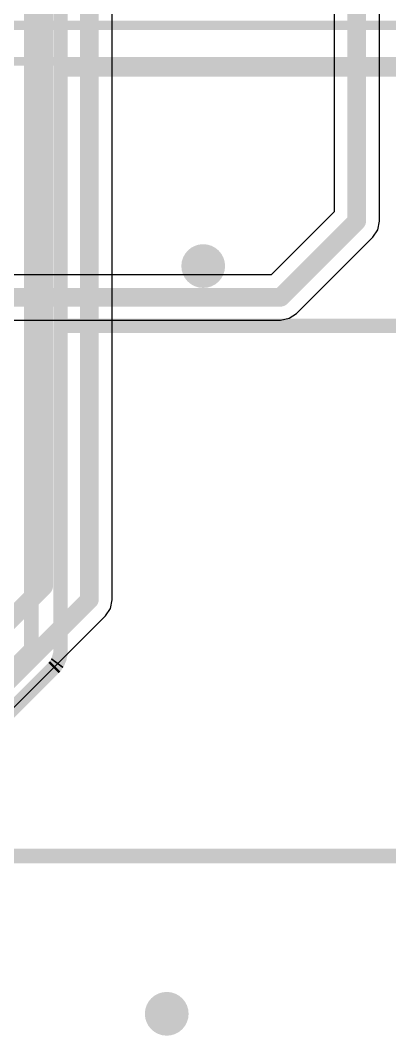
# Model space of a CAD drawing. Header units: inches. Extents: x 0 to 12.4, y -0.6 to 2.2.
# Drawn here: x 2.087 to 2.287, y -0.11 to 0.438 of the extents above; entities that cross this region are included whole.
import ezdxf

# ---------------------------------------------------------------- set-up
doc = ezdxf.new("R2010")
doc.units = ezdxf.units.IN
doc.header["$MEASUREMENT"] = 0
for name, color, linetype in [('Bottom Layer', 5, 'Continuous'), ('Dimension', 6, 'Continuous'), ('Mechanical 4', 56, 'Continuous'), ('Top Layer', 1, 'Continuous'), ('Top Overlay', 2, 'Continuous')]:
    doc.layers.add(name, color=color, linetype=linetype)

# ---------------------------------------------------------------- blocks, each defined once
blk = doc.blocks.new('E07_400M10S_10')
at = {"layer": 'Top Overlay'}
blk.add_lwpolyline([(0.277, -0.416, 0.005, 0.005, 0), (-0.277, -0.416, 0.005, 0.005, 0)], format="xyseb", dxfattribs=at)

msp = doc.modelspace()

# ---------------------------------------------------------------- hatches: boundary and pattern name
at = {"layer": 'Dimension'}
h = msp.add_hatch(color=6, dxfattribs=at)
edge = h.paths.add_edge_path()
edge.add_arc((2.18612, 0.30578), 0.01181, 0, 360)
h = msp.add_hatch(color=6, dxfattribs=at)
edge = h.paths.add_edge_path()
edge.add_arc((2.16643, -0.09776), 0.01181, 0, 360)

# ---------------------------------------------------------------- linework, layer by layer
at = {"layer": 'Bottom Layer'}
for p, q in [((2.25676, 0.55663), (2.25676, 0.33507)), ((2.28124, 0.33), (2.28124, 0.55663)), ((2.25676, 0.33507), (2.22282, 0.30112)), ((2.2803, 0.32532), (2.28124, 0.33)), ((2.27765, 0.32135), (2.2803, 0.32532)), ((2.23654, 0.28023), (2.27765, 0.32135)), ((2.22282, 0.30112), (1.83, 0.30112)), ((2.23257, 0.27758), (2.23654, 0.28023)), ((1.83, 0.27665), (2.22789, 0.27665)), ((2.22789, 0.27665), (2.23257, 0.27758))]:
    msp.add_line(p, q, dxfattribs=at)
for points in [[(2.269, 0.33, 0.01, 0.01, 0), (2.269, 0.571, 0.01, 0.01, 0)], [(2.22789, 0.28889, 0.01, 0.01, 0), (2.269, 0.33, 0.01, 0.01, 0)], [(1.793, 0.28889, 0.01, 0.01, 0), (2.22789, 0.28889, 0.01, 0.01, 0)]]:
    msp.add_lwpolyline(points, format="xyseb", dxfattribs=at)
for points in [[(2.2665, 0.33, 0.005, 0.005, 1), (2.2715, 0.33, 0.005, 0.005, 1)], [(2.2665, 0.33, 0.005, 0.005, 1), (2.2715, 0.33, 0.005, 0.005, 1)], [(2.22539, 0.28889, 0.005, 0.005, 1), (2.23039, 0.28889, 0.005, 0.005, 1)], [(2.22539, 0.28889, 0.005, 0.005, 1), (2.23039, 0.28889, 0.005, 0.005, 1)]]:
    msp.add_lwpolyline(points, format="xyseb", close=True, dxfattribs=at)
at = {"layer": 'Dimension'}
for points in [[(2.0933, 0.09909, 0.00787, 0.00787, 0), (2.0933, 1.12832, 0.00787, 0.00787, 0)], [(2.10907, 0.412, 0.00787, 0.00787, 0), (2.10907, 0.62074, 0.00787, 0.00787, 0)], [(2.10907, 0.412, 0.00787, 0.00787, 0), (2.39907, 0.412, 0.00787, 0.00787, 0)], [(2.10907, 0.412, 0.00787, 0.00787, 0), (2.39907, 0.412, 0.00787, 0.00787, 0)], [(2.10907, 0.27352, 0.00787, 0.00787, 0), (2.10907, 0.412, 0.00787, 0.00787, 0)], [(2.10907, 0.27352, 0.00787, 0.00787, 0), (2.29626, 0.27352, 0.00787, 0.00787, 0)], [(2.10907, 0.27352, 0.00787, 0.00787, 0), (2.29626, 0.27352, 0.00787, 0.00787, 0)], [(2.10907, 0.10159, 0.00787, 0.00787, 0), (2.10907, 0.27352, 0.00787, 0.00787, 0)], [(2.10907, 0.09659, 0.00787, 0.00787, 0), (2.10907, 0.10159, 0.00787, 0.00787, 0)], [(2.01456, 0.02035, 0.00787, 0.00787, 0), (2.0933, 0.09909, 0.00787, 0.00787, 0)], [(2.10848, 0.09416, 0.00787, 0.00787, 0), (2.10862, 0.09502, 0.00787, 0.00787, 0)], [(2.10862, 0.09502, 0.00787, 0.00787, 0), (2.1088, 0.09576, 0.00787, 0.00787, 0)], [(2.1088, 0.09576, 0.00787, 0.00787, 0), (2.10895, 0.09623, 0.00787, 0.00787, 0)], [(2.10895, 0.09623, 0.00787, 0.00787, 0), (2.10907, 0.09659, 0.00787, 0.00787, 0)], [(2.10895, 0.09623, 0.00787, 0.00787, 0), (2.10895, 0.09623, 0.00787, 0.00787, 0)], [(2.10533, 0.08882, 0.00787, 0.00787, 0), (2.10622, 0.08971, 0.00787, 0.00787, 0)], [(2.10622, 0.08971, 0.00787, 0.00787, 0), (2.10661, 0.09048, 0.00787, 0.00787, 0)], [(2.10661, 0.09048, 0.00787, 0.00787, 0), (2.10701, 0.09114, 0.00787, 0.00787, 0)], [(2.10701, 0.09114, 0.00787, 0.00787, 0), (2.10753, 0.09184, 0.00787, 0.00787, 0)], [(2.10753, 0.09184, 0.00787, 0.00787, 0), (2.1078, 0.09267, 0.00787, 0.00787, 0)], [(2.1078, 0.09267, 0.00787, 0.00787, 0), (2.10809, 0.09338, 0.00787, 0.00787, 0)], [(2.10809, 0.09338, 0.00787, 0.00787, 0), (2.10848, 0.09416, 0.00787, 0.00787, 0)], [(2.02483, 0.00832, 0.00787, 0.00787, 0), (2.10533, 0.08882, 0.00787, 0.00787, 0)], [(1.70188, -0.01263, 0.00787, 0.00787, 0), (2.39907, -0.01263, 0.00787, 0.00787, 0)], [(1.70188, -0.01263, 0.00787, 0.00787, 0), (2.39907, -0.01263, 0.00787, 0.00787, 0)]]:
    msp.add_lwpolyline(points, format="xyseb", dxfattribs=at)
for points in [[(2.1071, 0.412, 0.00394, 0.00394, 1), (2.11104, 0.412, 0.00394, 0.00394, 1)], [(2.1071, 0.412, 0.00394, 0.00394, 1), (2.11104, 0.412, 0.00394, 0.00394, 1)], [(2.1071, 0.412, 0.00394, 0.00394, 1), (2.11104, 0.412, 0.00394, 0.00394, 1)], [(2.1071, 0.412, 0.00394, 0.00394, 1), (2.11104, 0.412, 0.00394, 0.00394, 1)], [(2.1071, 0.27352, 0.00394, 0.00394, 1), (2.11104, 0.27352, 0.00394, 0.00394, 1)], [(2.1071, 0.27352, 0.00394, 0.00394, 1), (2.11104, 0.27352, 0.00394, 0.00394, 1)], [(2.1071, 0.27352, 0.00394, 0.00394, 1), (2.11104, 0.27352, 0.00394, 0.00394, 1)], [(2.1071, 0.27352, 0.00394, 0.00394, 1), (2.11104, 0.27352, 0.00394, 0.00394, 1)], [(2.1071, 0.10159, 0.00394, 0.00394, 1), (2.11104, 0.10159, 0.00394, 0.00394, 1)], [(2.1071, 0.10159, 0.00394, 0.00394, 1), (2.11104, 0.10159, 0.00394, 0.00394, 1)], [(2.09133, 0.09909, 0.00394, 0.00394, 1), (2.09527, 0.09909, 0.00394, 0.00394, 1)], [(2.09133, 0.09909, 0.00394, 0.00394, 1), (2.09527, 0.09909, 0.00394, 0.00394, 1)], [(2.10665, 0.09502, 0.00394, 0.00394, 1), (2.11059, 0.09502, 0.00394, 0.00394, 1)], [(2.10665, 0.09502, 0.00394, 0.00394, 1), (2.11059, 0.09502, 0.00394, 0.00394, 1)], [(2.10683, 0.09576, 0.00394, 0.00394, 1), (2.11077, 0.09576, 0.00394, 0.00394, 1)], [(2.10683, 0.09576, 0.00394, 0.00394, 1), (2.11077, 0.09576, 0.00394, 0.00394, 1)], [(2.10698, 0.09623, 0.00394, 0.00394, 1), (2.11092, 0.09623, 0.00394, 0.00394, 1)], [(2.10698, 0.09623, 0.00394, 0.00394, 1), (2.11092, 0.09623, 0.00394, 0.00394, 1)], [(2.10698, 0.09623, 0.00394, 0.00394, 1), (2.11092, 0.09623, 0.00394, 0.00394, 1)], [(2.10698, 0.09623, 0.00394, 0.00394, 1), (2.11092, 0.09623, 0.00394, 0.00394, 1)], [(2.1071, 0.09659, 0.00394, 0.00394, 1), (2.11104, 0.09659, 0.00394, 0.00394, 1)], [(2.1071, 0.09659, 0.00394, 0.00394, 1), (2.11104, 0.09659, 0.00394, 0.00394, 1)], [(2.10425, 0.08971, 0.00394, 0.00394, 1), (2.10819, 0.08971, 0.00394, 0.00394, 1)], [(2.10425, 0.08971, 0.00394, 0.00394, 1), (2.10819, 0.08971, 0.00394, 0.00394, 1)], [(2.10464, 0.09048, 0.00394, 0.00394, 1), (2.10858, 0.09048, 0.00394, 0.00394, 1)], [(2.10464, 0.09048, 0.00394, 0.00394, 1), (2.10858, 0.09048, 0.00394, 0.00394, 1)], [(2.10504, 0.09114, 0.00394, 0.00394, 1), (2.10898, 0.09114, 0.00394, 0.00394, 1)], [(2.10504, 0.09114, 0.00394, 0.00394, 1), (2.10898, 0.09114, 0.00394, 0.00394, 1)], [(2.10556, 0.09184, 0.00394, 0.00394, 1), (2.10949, 0.09184, 0.00394, 0.00394, 1)], [(2.10556, 0.09184, 0.00394, 0.00394, 1), (2.10949, 0.09184, 0.00394, 0.00394, 1)], [(2.10583, 0.09267, 0.00394, 0.00394, 1), (2.10976, 0.09267, 0.00394, 0.00394, 1)], [(2.10583, 0.09267, 0.00394, 0.00394, 1), (2.10976, 0.09267, 0.00394, 0.00394, 1)], [(2.10612, 0.09338, 0.00394, 0.00394, 1), (2.11006, 0.09338, 0.00394, 0.00394, 1)], [(2.10612, 0.09338, 0.00394, 0.00394, 1), (2.11006, 0.09338, 0.00394, 0.00394, 1)], [(2.10652, 0.09416, 0.00394, 0.00394, 1), (2.11045, 0.09416, 0.00394, 0.00394, 1)], [(2.10652, 0.09416, 0.00394, 0.00394, 1), (2.11045, 0.09416, 0.00394, 0.00394, 1)], [(2.10336, 0.08882, 0.00394, 0.00394, 1), (2.1073, 0.08882, 0.00394, 0.00394, 1)], [(2.10336, 0.08882, 0.00394, 0.00394, 1), (2.1073, 0.08882, 0.00394, 0.00394, 1)]]:
    msp.add_lwpolyline(points, format="xyseb", close=True, dxfattribs=at)
at = {"layer": 'Mechanical 4'}
msp.add_lwpolyline([(1.87194, 0.41631, 0.00472, 0.00472, 0), (2.44281, 0.41631, 0.00472, 0.00472, 0)], format="xyseb", dxfattribs=at)
at = {"layer": 'Top Layer'}
for p, q in [((2.13693, 0.12569), (2.13693, 0.54139)), ((2.13334, 0.11704), (2.136, 0.12101)), ((2.136, 0.12101), (2.13693, 0.12569)), ((2.01198, -0.00432), (2.13334, 0.11704))]:
    msp.add_line(p, q, dxfattribs=at)
for points in [[(2.12469, 0.12569, 0.01, 0.01, 0), (2.12469, 1.21565, 0.01, 0.01, 0)], [(2.1, 0.13297, 0.01, 0.01, 0), (2.1, 0.985, 0.01, 0.01, 0)], [(2.02136, 0.05433, 0.01, 0.01, 0), (2.1, 0.13297, 0.01, 0.01, 0)], [(2.00333, 0.00433, 0.01, 0.01, 0), (2.12469, 0.12569, 0.01, 0.01, 0)]]:
    msp.add_lwpolyline(points, format="xyseb", dxfattribs=at)
for points in [[(2.0975, 0.13297, 0.005, 0.005, 1), (2.1025, 0.13297, 0.005, 0.005, 1)], [(2.0975, 0.13297, 0.005, 0.005, 1), (2.1025, 0.13297, 0.005, 0.005, 1)], [(2.12219, 0.12569, 0.005, 0.005, 1), (2.12719, 0.12569, 0.005, 0.005, 1)], [(2.12219, 0.12569, 0.005, 0.005, 1), (2.12719, 0.12569, 0.005, 0.005, 1)]]:
    msp.add_lwpolyline(points, format="xyseb", close=True, dxfattribs=at)

# ---------------------------------------------------------------- block references
at = {"rotation": 180}
msp.add_blockref('E07_400M10S_10', (2.15551, 0.01969), dxfattribs=at)

doc.saveas('drawing.dxf')
